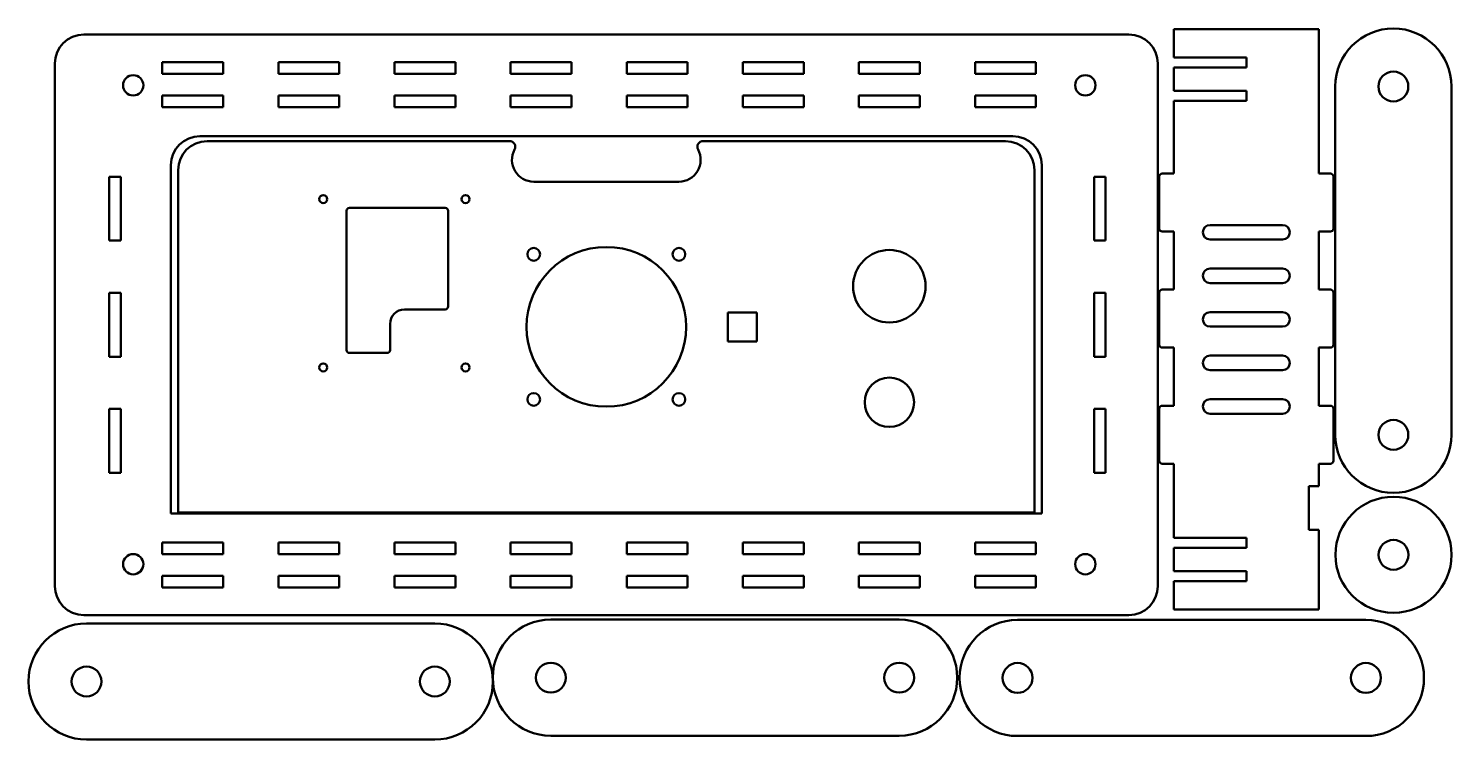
# Model space of a CAD drawing. Header units: millimetres. Extents: x 4 to 494, y 2 to 247.
import ezdxf

# ---------------------------------------------------------------- set-up
doc = ezdxf.new("R2010")
doc.units = ezdxf.units.MM
doc.layers.add('Visible (ANSI)', color=7, linetype='Continuous', lineweight=50)

msp = doc.modelspace()

# ---------------------------------------------------------------- linework, layer by layer
at = {"layer": 'Visible (ANSI)'}
for p, q in [((448.24, 246.31), (398.24, 246.31)), ((398.24, 246.31), (398.24, 236.56)), ((448.24, 196.56), (448.24, 246.31)), ((382.78, 244.44), (22.78, 244.44)), ((398.24, 236.56), (423.24, 236.56)), ((423.24, 236.56), (423.24, 233.06)), ((12.78, 234.44), (12.78, 54.44)), ((49.78, 230.94), (49.78, 234.94)), ((49.78, 234.94), (70.78, 234.94)), ((70.78, 230.94), (49.78, 230.94)), ((70.78, 234.94), (70.78, 230.94)), ((89.78, 230.94), (89.78, 234.94)), ((89.78, 234.94), (110.78, 234.94)), ((110.78, 230.94), (89.78, 230.94)), ((110.78, 234.94), (110.78, 230.94)), ((129.78, 230.94), (129.78, 234.94)), ((129.78, 234.94), (150.78, 234.94)), ((150.78, 230.94), (129.78, 230.94)), ((150.78, 234.94), (150.78, 230.94)), ((169.78, 230.94), (169.78, 234.94)), ((169.78, 234.94), (190.78, 234.94)), ((190.78, 230.94), (169.78, 230.94)), ((190.78, 234.94), (190.78, 230.94)), ((209.78, 230.94), (209.78, 234.94)), ((209.78, 234.94), (230.78, 234.94)), ((230.78, 230.94), (209.78, 230.94)), ((230.78, 234.94), (230.78, 230.94)), ((249.78, 230.94), (249.78, 234.94)), ((249.78, 234.94), (270.78, 234.94)), ((270.78, 230.94), (249.78, 230.94)), ((270.78, 234.94), (270.78, 230.94)), ((289.78, 230.94), (289.78, 234.94)), ((289.78, 234.94), (310.78, 234.94)), ((310.78, 230.94), (289.78, 230.94)), ((310.78, 234.94), (310.78, 230.94)), ((329.78, 230.94), (329.78, 234.94)), ((329.78, 234.94), (350.78, 234.94)), ((350.78, 230.94), (329.78, 230.94)), ((350.78, 234.94), (350.78, 230.94)), ((392.78, 54.44), (392.78, 234.44)), ((398.24, 233.06), (398.24, 225.06)), ((423.24, 233.06), (398.24, 233.06)), ((453.89, 226.53), (453.89, 106.53)), ((493.89, 106.53), (493.89, 226.53)), ((49.78, 223.44), (70.78, 223.44)), ((49.78, 219.44), (49.78, 223.44)), ((70.78, 223.44), (70.78, 219.44)), ((89.78, 223.44), (110.78, 223.44)), ((89.78, 219.44), (89.78, 223.44)), ((110.78, 223.44), (110.78, 219.44)), ((129.78, 223.44), (150.78, 223.44)), ((129.78, 219.44), (129.78, 223.44)), ((150.78, 223.44), (150.78, 219.44)), ((169.78, 223.44), (190.78, 223.44)), ((169.78, 219.44), (169.78, 223.44)), ((190.78, 223.44), (190.78, 219.44)), ((209.78, 223.44), (230.78, 223.44)), ((209.78, 219.44), (209.78, 223.44)), ((230.78, 223.44), (230.78, 219.44)), ((249.78, 223.44), (270.78, 223.44)), ((249.78, 219.44), (249.78, 223.44)), ((270.78, 223.44), (270.78, 219.44)), ((289.78, 223.44), (310.78, 223.44)), ((289.78, 219.44), (289.78, 223.44)), ((310.78, 223.44), (310.78, 219.44)), ((329.78, 223.44), (350.78, 223.44)), ((329.78, 219.44), (329.78, 223.44)), ((350.78, 223.44), (350.78, 219.44)), ((398.24, 225.06), (423.24, 225.06)), ((398.24, 221.56), (398.24, 196.56)), ((423.24, 221.56), (398.24, 221.56)), ((423.24, 225.06), (423.24, 221.56)), ((70.78, 219.44), (49.78, 219.44)), ((110.78, 219.44), (89.78, 219.44)), ((150.78, 219.44), (129.78, 219.44)), ((190.78, 219.44), (169.78, 219.44)), ((230.78, 219.44), (209.78, 219.44)), ((270.78, 219.44), (249.78, 219.44)), ((310.78, 219.44), (289.78, 219.44)), ((350.78, 219.44), (329.78, 219.44)), ((62.78, 209.44), (342.78, 209.44)), ((169.4, 207.73), (65.26, 207.73)), ((340.26, 207.73), (236.13, 207.73)), ((52.78, 79.44), (52.78, 199.44)), ((55.26, 197.73), (55.26, 79.73)), ((350.26, 79.73), (350.26, 197.73)), ((352.78, 199.44), (352.78, 79.44)), ((398.24, 196.56), (394.24, 196.56)), ((452.24, 196.56), (448.24, 196.56)), ((31.53, 195.44), (35.53, 195.44)), ((31.53, 173.44), (31.53, 195.44)), ((35.53, 195.44), (35.53, 173.44)), ((227.76, 193.73), (177.76, 193.73)), ((370.78, 195.44), (374.78, 195.44)), ((370.78, 173.44), (370.78, 195.44)), ((374.78, 195.44), (374.78, 173.44)), ((393.24, 195.56), (393.24, 177.56)), ((453.24, 177.56), (453.24, 195.56)), ((113.26, 135.73), (113.26, 183.73)), ((114.26, 184.73), (147.26, 184.73)), ((148.26, 183.73), (148.26, 150.73)), ((394.24, 176.56), (398.24, 176.56)), ((398.24, 176.56), (398.24, 156.56)), ((410.74, 178.81), (435.74, 178.81)), ((448.24, 156.56), (448.24, 176.56)), ((448.24, 176.56), (452.24, 176.56)), ((35.53, 173.44), (31.53, 173.44)), ((374.78, 173.44), (370.78, 173.44)), ((435.74, 173.81), (410.74, 173.81)), ((410.74, 163.81), (435.74, 163.81)), ((435.74, 158.81), (410.74, 158.81)), ((31.53, 155.44), (35.53, 155.44)), ((31.53, 133.44), (31.53, 155.44)), ((35.53, 155.44), (35.53, 133.44)), ((370.78, 155.44), (374.78, 155.44)), ((370.78, 133.44), (370.78, 155.44)), ((374.78, 155.44), (374.78, 133.44)), ((393.24, 155.56), (393.24, 137.56)), ((398.24, 156.56), (394.24, 156.56)), ((452.24, 156.56), (448.24, 156.56)), ((453.24, 137.56), (453.24, 155.56)), ((147.26, 149.73), (133.26, 149.73)), ((244.58, 148.73), (254.58, 148.73)), ((244.58, 138.73), (244.58, 148.73)), ((254.58, 148.73), (254.58, 138.73)), ((410.74, 148.81), (435.74, 148.81)), ((128.26, 144.73), (128.26, 135.73)), ((435.74, 143.81), (410.74, 143.81)), ((254.58, 138.73), (244.58, 138.73)), ((35.53, 133.44), (31.53, 133.44)), ((127.26, 134.73), (114.26, 134.73)), ((374.78, 133.44), (370.78, 133.44)), ((394.24, 136.56), (398.24, 136.56)), ((398.24, 136.56), (398.24, 116.56)), ((410.74, 133.81), (435.74, 133.81)), ((448.24, 136.56), (452.24, 136.56)), ((448.24, 116.56), (448.24, 136.56)), ((435.74, 128.81), (410.74, 128.81)), ((410.74, 118.81), (435.74, 118.81)), ((31.53, 115.44), (35.53, 115.44)), ((31.53, 93.44), (31.53, 115.44)), ((35.53, 115.44), (35.53, 93.44)), ((370.78, 115.44), (374.78, 115.44)), ((370.78, 93.44), (370.78, 115.44)), ((374.78, 115.44), (374.78, 93.44)), ((393.24, 115.56), (393.24, 97.56)), ((398.24, 116.56), (394.24, 116.56)), ((435.74, 113.81), (410.74, 113.81)), ((452.24, 116.56), (448.24, 116.56)), ((453.24, 97.56), (453.24, 115.56)), ((35.53, 93.44), (31.53, 93.44)), ((374.78, 93.44), (370.78, 93.44)), ((394.24, 96.56), (398.24, 96.56)), ((398.24, 96.56), (398.24, 71.06)), ((448.24, 96.56), (452.24, 96.56)), ((448.24, 88.81), (448.24, 96.56)), ((444.74, 73.81), (444.74, 88.81)), ((444.74, 88.81), (448.24, 88.81)), ((352.78, 79.44), (52.78, 79.44)), ((55.26, 79.73), (350.26, 79.73)), ((448.24, 73.81), (444.74, 73.81)), ((448.24, 46.31), (448.24, 73.81)), ((49.78, 69.44), (70.78, 69.44)), ((49.78, 65.44), (49.78, 69.44)), ((70.78, 69.44), (70.78, 65.44)), ((89.78, 69.44), (110.78, 69.44)), ((89.78, 65.44), (89.78, 69.44)), ((110.78, 69.44), (110.78, 65.44)), ((129.78, 69.44), (150.78, 69.44)), ((129.78, 65.44), (129.78, 69.44)), ((150.78, 69.44), (150.78, 65.44)), ((169.78, 69.44), (190.78, 69.44)), ((169.78, 65.44), (169.78, 69.44)), ((190.78, 69.44), (190.78, 65.44)), ((209.78, 69.44), (230.78, 69.44)), ((209.78, 65.44), (209.78, 69.44)), ((230.78, 69.44), (230.78, 65.44)), ((249.78, 69.44), (270.78, 69.44)), ((249.78, 65.44), (249.78, 69.44)), ((270.78, 69.44), (270.78, 65.44)), ((289.78, 69.44), (310.78, 69.44)), ((289.78, 65.44), (289.78, 69.44)), ((310.78, 69.44), (310.78, 65.44)), ((329.78, 69.44), (350.78, 69.44)), ((329.78, 65.44), (329.78, 69.44)), ((350.78, 69.44), (350.78, 65.44)), ((398.24, 71.06), (423.24, 71.06)), ((423.24, 71.06), (423.24, 67.56)), ((70.78, 65.44), (49.78, 65.44)), ((110.78, 65.44), (89.78, 65.44)), ((150.78, 65.44), (129.78, 65.44)), ((190.78, 65.44), (169.78, 65.44)), ((230.78, 65.44), (209.78, 65.44)), ((270.78, 65.44), (249.78, 65.44)), ((310.78, 65.44), (289.78, 65.44)), ((350.78, 65.44), (329.78, 65.44)), ((398.24, 67.56), (398.24, 59.56)), ((423.24, 67.56), (398.24, 67.56)), ((398.24, 59.56), (423.24, 59.56)), ((423.24, 59.56), (423.24, 56.06)), ((49.78, 53.94), (49.78, 57.94)), ((49.78, 57.94), (70.78, 57.94)), ((70.78, 53.94), (49.78, 53.94)), ((70.78, 57.94), (70.78, 53.94)), ((89.78, 53.94), (89.78, 57.94)), ((89.78, 57.94), (110.78, 57.94)), ((110.78, 53.94), (89.78, 53.94)), ((110.78, 57.94), (110.78, 53.94)), ((129.78, 53.94), (129.78, 57.94)), ((129.78, 57.94), (150.78, 57.94)), ((150.78, 53.94), (129.78, 53.94)), ((150.78, 57.94), (150.78, 53.94)), ((169.78, 53.94), (169.78, 57.94)), ((169.78, 57.94), (190.78, 57.94)), ((190.78, 53.94), (169.78, 53.94)), ((190.78, 57.94), (190.78, 53.94)), ((209.78, 53.94), (209.78, 57.94)), ((209.78, 57.94), (230.78, 57.94)), ((230.78, 53.94), (209.78, 53.94)), ((230.78, 57.94), (230.78, 53.94)), ((249.78, 53.94), (249.78, 57.94)), ((249.78, 57.94), (270.78, 57.94)), ((270.78, 53.94), (249.78, 53.94)), ((270.78, 57.94), (270.78, 53.94)), ((289.78, 53.94), (289.78, 57.94)), ((289.78, 57.94), (310.78, 57.94)), ((310.78, 53.94), (289.78, 53.94)), ((310.78, 57.94), (310.78, 53.94)), ((329.78, 53.94), (329.78, 57.94)), ((329.78, 57.94), (350.78, 57.94)), ((350.78, 53.94), (329.78, 53.94)), ((350.78, 57.94), (350.78, 53.94)), ((398.24, 56.06), (398.24, 46.31)), ((423.24, 56.06), (398.24, 56.06)), ((22.78, 44.44), (382.78, 44.44)), ((398.24, 46.31), (448.24, 46.31)), ((143.7, 41.54), (23.7, 41.54)), ((303.65, 42.86), (183.65, 42.86)), ((464.44, 42.77), (344.44, 42.77)), ((23.7, 1.54), (143.7, 1.54)), ((183.65, 2.86), (303.65, 2.86)), ((344.44, 2.77), (464.44, 2.77))]:
    msp.add_line(p, q, dxfattribs=at)
for centre, radius in [((39.78, 226.94), 3.5), ((367.78, 226.94), 3.5), ((473.89, 226.53), 5.15), ((105.26, 187.73), 1.37), ((154.26, 187.73), 1.38), ((202.76, 143.73), 27.5), ((177.76, 168.73), 2.2), ((227.76, 168.73), 2.2), ((300.26, 157.73), 12.5), ((105.26, 129.73), 1.38), ((154.26, 129.73), 1.38), ((300.26, 117.73), 8.5), ((177.76, 118.73), 2.2), ((227.76, 118.73), 2.2), ((473.89, 106.53), 5.15), ((473.93, 65.2), 20), ((473.93, 65.2), 5.15), ((39.78, 61.94), 3.5), ((367.78, 61.94), 3.5), ((23.7, 21.54), 5.15), ((143.7, 21.54), 5.15), ((183.65, 22.86), 5.15), ((303.65, 22.86), 5.15), ((344.44, 22.77), 5.15), ((464.44, 22.77), 5.15)]:
    msp.add_circle(centre, radius, dxfattribs=at)
for centre, radius, start, end in [((473.89, 226.53), 20, 0, 180), ((22.78, 234.44), 10, 90, 180), ((382.78, 234.44), 10, 0, 90), ((62.78, 199.44), 10, 90, 180), ((65.26, 197.73), 10, 90, 180), ((169.4, 205.73), 2, 331.7263, 90), ((236.13, 205.73), 2, 90, 208.2737), ((340.26, 197.73), 10, 0, 90), ((342.78, 199.44), 10, 0, 90), ((177.76, 201.23), 7.5, 151.7263, 270), ((227.76, 201.23), 7.5, 270, 28.2737), ((394.24, 195.56), 1, 90, 180), ((452.24, 195.56), 1, 0, 90), ((114.26, 183.73), 1, 90, 180), ((147.26, 183.73), 1, 0, 90), ((394.24, 177.56), 1, 180, 270), ((410.74, 176.31), 2.5, 90, 270), ((435.74, 176.31), 2.5, 270, 90), ((452.24, 177.56), 1, 270, 0), ((410.74, 161.31), 2.5, 90, 270), ((435.74, 161.31), 2.5, 270, 90), ((394.24, 155.56), 1, 90, 180), ((452.24, 155.56), 1, 0, 90), ((133.26, 144.73), 5, 90, 180), ((147.26, 150.73), 1, 270, 0), ((410.74, 146.31), 2.5, 90, 270), ((435.74, 146.31), 2.5, 270, 90), ((394.24, 137.56), 1, 180, 270), ((452.24, 137.56), 1, 270, 0), ((114.26, 135.73), 1, 180, 270), ((127.26, 135.73), 1, 270, 0), ((410.74, 131.31), 2.5, 90, 270), ((435.74, 131.31), 2.5, 270, 90), ((410.74, 116.31), 2.5, 90, 270), ((435.74, 116.31), 2.5, 270, 90), ((394.24, 115.56), 1, 90, 180), ((452.24, 115.56), 1, 0, 90), ((473.89, 106.53), 20, 180, 0), ((394.24, 97.56), 1, 180, 270), ((452.24, 97.56), 1, 270, 0), ((22.78, 54.44), 10, 180, 270), ((382.78, 54.44), 10, 270, 0), ((23.7, 21.54), 20, 90, 270), ((143.7, 21.54), 20, 270, 90), ((183.65, 22.86), 20, 90, 270), ((303.65, 22.86), 20, 270, 90), ((344.44, 22.77), 20, 90, 270), ((464.44, 22.77), 20, 270, 90)]:
    msp.add_arc(centre, radius, start, end, dxfattribs=at)

doc.saveas('drawing.dxf')
